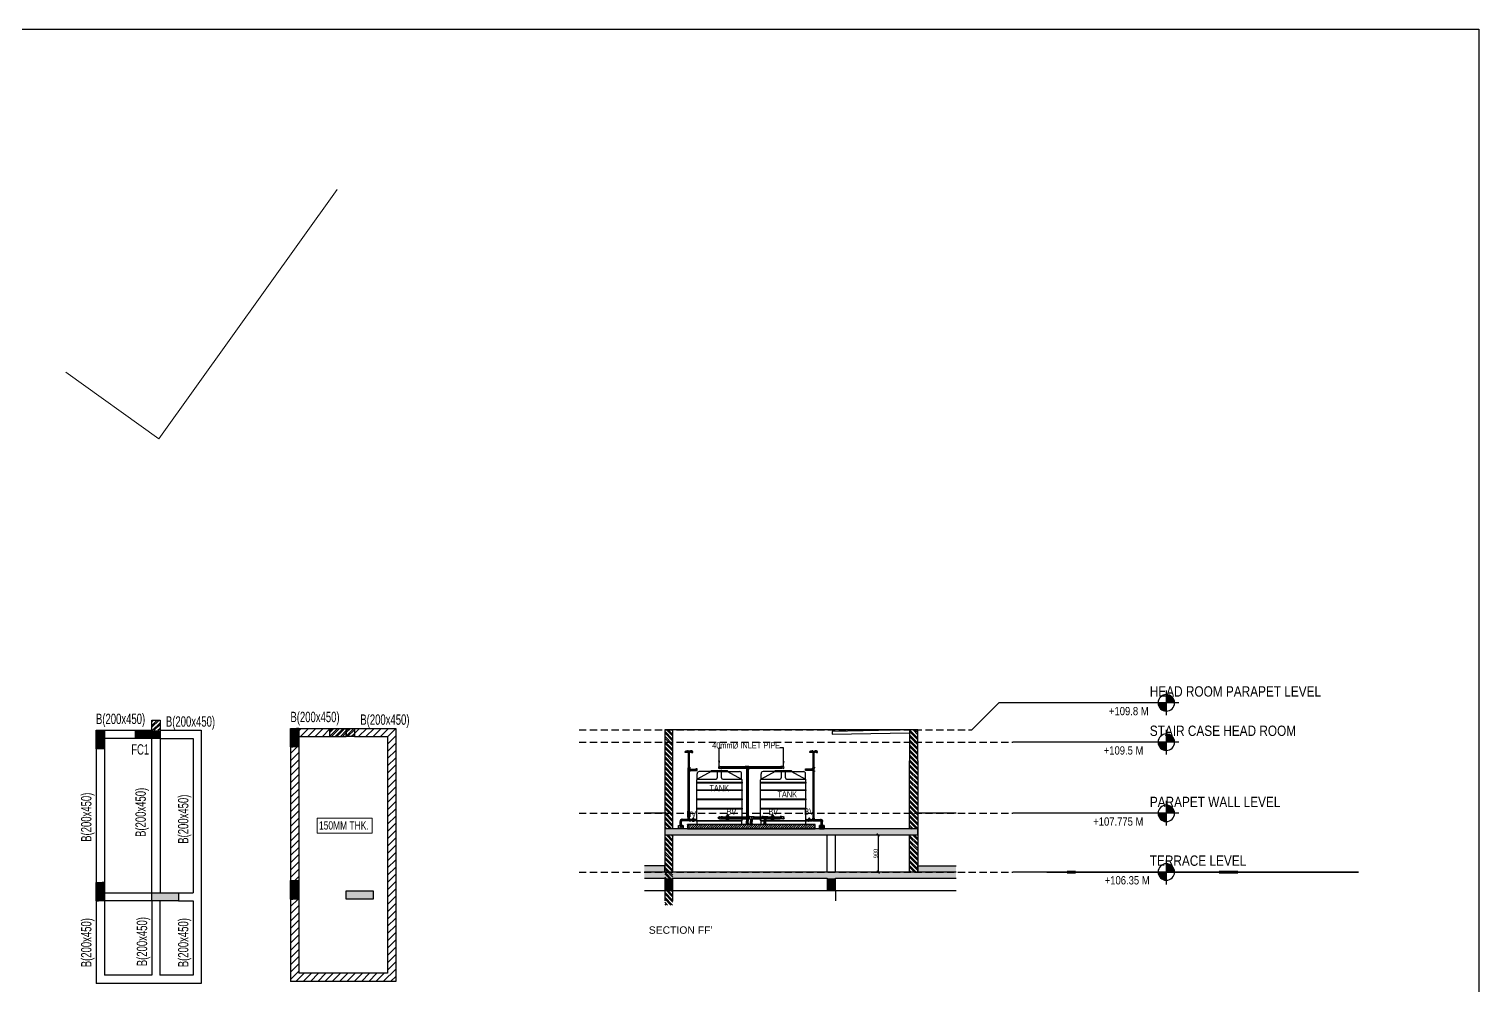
# Model space of a CAD drawing. Header units: millimetres. Extents: x 1798 to 243113, y 1193 to 150435.
# Drawn here: x 207941 to 243113, y 127248 to 150435 of the extents above; entities that cross this region are included whole.
import ezdxf
from ezdxf.enums import TextEntityAlignment as Align

# ---------------------------------------------------------------- set-up
doc = ezdxf.new("R2010")
doc.units = ezdxf.units.MM
for name, pattern in [('CENTER', [50.8, 31.75, -6.35, 6.35, -6.35]), ('CONTINU', [0]), ('HIDDEN', [0.375, 0.25, -0.125]), ('IMPORT-HIDDEN2', [4.7625, 3.175, -1.5875])]:
    doc.linetypes.add(name, pattern=pattern)
for name, color, linetype, lineweight in [('A-ELEV-002', 5, 'Continuous', 15), ('A-OPNG-WNDW', 4, 'Continuous', 20), ('A-SHAFT', 8, 'Continuous', 0), ('A-TEXT-LABL', 6, 'Continuous', 25), ('A-WALL', 1, 'Continuous', 30), ('COLUMNN', 1, 'Continuous', 60), ('LOW WALL', 6, 'Continuous', 20), ('S - BEAM TXT', 30, 'Continuous', 13), ('S - SLAB TXT', 2, 'Continuous', 13)]:
    doc.layers.add(name, color=color, linetype=linetype, lineweight=lineweight)
for name, color, linetype in [('A-HATCH', 217, 'Continuous'), ('A-RAILING', 212, 'Continuous'), ('A-STAIRCASE', 32, 'Continuous'), ('A-WALL-PATT', 7, 'Continuous'), ('beam', 4, 'Continuous'), ('column', 5, 'Continuous'), ('DOOR', 30, 'Continuous'), ('ELEVATION-01', 251, 'Continuous'), ('OHT', 17, 'Continuous'), ('PL-CP FITTINGS', 7, 'Continuous')]:
    doc.layers.add(name, color=color, linetype=linetype)
doc.styles.add('Arial_14', font='arial.ttf', dxfattribs={"height": 147.52994})
doc.styles.add('Dim.s & Anno.(Misc.)', font='ARIALN.TTF')
doc.styles.add('GFC', font='ARIALN.TTF')
doc.styles.add('ROMANS', font='romans.shx')
doc.styles.add('S - GRID TXT', font='ARIALNB.TTF')
doc.styles.add('SOBHA', font='swisscl.ttf')
doc.styles.add('sobha.sed', font='swisscl.ttf')
doc.styles.get("Standard").update_dxf_attribs({"font": 'arial.ttf'})
doc.dimstyles.new('Copy of Standard', dxfattribs={"dimtxt": 220, "dimasz": 100, "dimexe": 0.18, "dimexo": 0, "dimgap": 0.09, "dimtad": 0, "dimdec": 0, "dimzin": 0, "dimdsep": 46, "dimtxsty": 'Standard', "dimblk": 'ARCHTICK', "dimcen": 3, "dimclrd": 1, "dimclre": 1, "dimclrt": 4, "dimadec": 0, "dimazin": 0, "dimtfac": 1, "dimtdec": 0, "dimtofl": 0, "dimtmove": 0, "dimatfit": 3, "dimfxl": 0.18, "dimtolj": 1, "dimtzin": 0, "dimlwd": -1, "dimarcsym": 0})
doc.dimstyles.new('GFC- 50', dxfattribs={"dimscale": 100, "dimtxt": 1, "dimasz": 0.6, "dimexe": 0.2, "dimexo": 0, "dimgap": 0.1, "dimtad": 1, "dimdec": 0, "dimzin": 1, "dimdsep": 46, "dimtxsty": 'GFC', "dimblk": 'OBLIQUE', "dimcen": 0, "dimclrd": 8, "dimclre": 8, "dimclrt": 6, "dimazin": 2, "dimtfac": 1, "dimtdec": 0, "dimtmove": 1, "dimatfit": 3, "dimfxl": 1, "dimtolj": 1, "dimlwd": -1, "dimlwe": 9, "dimarcsym": 0})
pattern_1 = [(45, (1082683.175, -78859.568), (-26.5165043, 26.5165043), [])]
pattern_2 = [(225, (99885.98, 155639.65), (66.29126, -66.29126), []), (225, (99841.79, 155639.65), (66.29126, -66.29126), [])]
pattern_3 = [(315, (99885.98159, 155639.64627), (0.08838834765, 0.08838834765), [])]

# ---------------------------------------------------------------- blocks, each defined once
blk = doc.blocks.new('TF PLAN_dwg_A-OPNG_DOOR_950-442610-Section 1')
at = {"layer": 'DOOR', "color": 20, "lineweight": 18}
for p, q in [((-4891, 106350), (-4108, 106350)), ((-4108, 106350), (-4891, 106350)), ((-4891, 106350), (-4108, 106350))]:
    blk.add_line(p, q, dxfattribs=at)
blk = doc.blocks.new('TF PLAN_dwg_CF2-442611-Section 1')
at = {"layer": 'COLUMNN'}
for p, q in [((-10248, 106350), (-10048, 106350)), ((-10048, 106350), (-10248, 106350)), ((-10248, 106350), (-10048, 106350)), ((-10048, 106350), (-10248, 106350)), ((-6108, 106350), (-6558, 106350)), ((-6558, 106350), (-6108, 106350)), ((-6108, 106350), (-6558, 106350)), ((-6558, 106350), (-6108, 106350))]:
    blk.add_line(p, q, dxfattribs=at)
blk = doc.blocks.new('TF PLAN_dwg-396180-Section 1')
at = {"layer": 'A-ELEV-002', "color": 55}
blk.add_line((-6308, 106350), (-9748, 106350), dxfattribs=at)
at = {"layer": 'A-RAILING'}
for p in [(-8848, 106350), (-8798, 106350)]:
    blk.add_line(p, (-5708, 106350), dxfattribs=at)
at = {"layer": 'A-RAILING', "flags": 128}
for points in [[(-6308, 106350), (-8190, 106350), (-8848, 106350)], [(-6358, 106350), (-8184, 106350), (-8798, 106350)]]:
    blk.add_lwpolyline(points, dxfattribs=at)
at = {"layer": 'A-SHAFT', "linetype": 'IMPORT-HIDDEN2'}
blk.add_line((-10048, 106350), (-9848, 106350), dxfattribs=at)
blk.add_line((-10048, 106350), (-9848, 106350), dxfattribs=at)
at = {"layer": 'A-STAIRCASE', "color": 170}
blk.add_line((-8848, 106350), (-10048, 106350), dxfattribs=at)
blk.add_line((-8848, 106350), (-10048, 106350), dxfattribs=at)
blk.add_line((-8848, 106350), (-10048, 106350), dxfattribs=at)
blk.add_line((-8848, 106350), (-10048, 106350), dxfattribs=at)
at = {"layer": 'A-STAIRCASE', "color": 8, "linetype": 'IMPORT-HIDDEN2'}
for p, q in [((-6358, 106350), (-8798, 106350)), ((-8798, 106350), (-6358, 106350))]:
    blk.add_line(p, q, dxfattribs=at)
at = {"layer": 'A-TEXT-LABL'}
for p, q in [((-5705, 106350), (-4676, 106350)), ((-4676, 106350), (-5705, 106350)), ((-3240, 106350), (-3472, 106350))]:
    blk.add_line(p, q, dxfattribs=at)
at = {"layer": 'A-WALL', "color": 10, "lineweight": 35}
for p, q in [((-9648, 106350), (-10740, 106350)), ((-9848, 106350), (-10740, 106350)), ((-4108, 106350), (-10248, 106350)), ((-10248, 106350), (-4108, 106350)), ((-9848, 106350), (-10148, 106350)), ((-10148, 106350), (-9848, 106350)), ((-9848, 106350), (-10048, 106350)), ((-10048, 106350), (-9848, 106350)), ((-4308, 106350), (-10048, 106350)), ((-10048, 106350), (-4308, 106350)), ((-6308, 106350), (-9648, 106350)), ((-3180, 106350), (-6308, 106350)), ((-3180, 106350), (-6108, 106350)), ((-4108, 106350), (-4308, 106350)), ((-4308, 106350), (-4108, 106350))]:
    blk.add_line(p, q, dxfattribs=at)
for name in ['TF PLAN_dwg_CF2-442611-Section 1', 'TF PLAN_dwg_A-OPNG_DOOR_950-442610-Section 1']:
    blk.add_blockref(name, (0, 0))
blk = doc.blocks.new('*U25')
at = {"layer": 'PL-CP FITTINGS', "color": 7}
for p, q in [((-540, 1013), (-540, 1144)), ((-199, 1194), (-537, 1015)), ((-199, 1194), (-490, 1194)), ((-199, 1194), (199, 1194)), ((199, 1194), (537, 1015)), ((199, 1194), (490, 1194)), ((540, 1013), (540, 1144)), ((-550, 10), (-550, 993)), ((-537, 1015), (-80, 1015)), ((80, 1015), (537, 1015)), ((550, 10), (550, 993)), ((540, 0), (-540, 0))]:
    blk.add_line(p, q, dxfattribs=at)
blk.add_lwpolyline([(-179, 1224), (179, 1224, -0.414214), (199, 1204), (199, 1194), (-199, 1194), (-199, 1204, -0.414214)], format="xyb", close=True, dxfattribs=at)
blk.add_lwpolyline([(55, 1040), (55, 1189, 0.414214), (50, 1194), (-50, 1194, 0.414214), (-55, 1189), (-55, 1040)], format="xyb", dxfattribs=at)
for points in [[(-550, 936), (550, 936), (550, 915), (-550, 915)], [(-550, 754), (550, 754), (550, 733), (-550, 733)], [(-550, 532), (550, 532), (550, 511), (-550, 511)], [(-550, 306), (550, 306), (550, 284), (-550, 284)]]:
    blk.add_lwpolyline(points, close=True, dxfattribs=at)
for centre, radius, start, end in [((-490, 1144), 50, 90, 180), ((490, 1144), 50, 0, 90), ((-525, 993), 25, 118.0482, 180), ((-80, 1040), 25, 270, 0), ((80, 1040), 25, 180, 270), ((525, 993), 25, 0, 61.9518), ((-540, 10), 10, 180, 270), ((540, 10), 10, 270, 0)]:
    blk.add_arc(centre, radius, start, end, dxfattribs=at)
blk = doc.blocks.new('A$C03920E4D')
at = {"ltscale": 75}
for p, q in [((-72, -27), (-72, 27)), ((-44, 27), (-72, 27)), ((-42, 25), (-44, 27)), ((-10, 25), (-42, 25)), ((-44, -27), (-72, -27)), ((-42, -25), (-44, -27)), ((-10, -25), (-42, -25))]:
    blk.add_line(p, q, dxfattribs=at)
at = {"color": 8, "ltscale": 75}
for p, q in [((-44, -27), (-44, 27)), ((-42, -25), (-42, 25)), ((-10, 25), (0, 25)), ((4, 0), (-4, 0)), ((0, 4), (0, -4)), ((0, -25), (-10, -25))]:
    blk.add_line(p, q, dxfattribs=at)
at = {"ltscale": 75}
blk.add_arc((0, 0), 27, 247.8084, 112.1916, dxfattribs=at)
at = {"color": 8, "ltscale": 75}
blk.add_arc((0, 0), 25, 270, 90, dxfattribs=at)
blk = doc.blocks.new('A$C45AD69DE')
at = {"layer": 'OHT', "ltscale": 75}
for p, q in [((-58, 22), (-58, -22)), ((-36, 22), (-58, 22)), ((-36, 22), (-36, -22)), ((-34, 20), (-36, 22)), ((-34, 20), (34, 20)), ((-34, 20), (-34, -20)), ((-20, 20), (-34, 20)), ((-22, 58), (22, 58)), ((-22, 36), (-22, 58)), ((-22, 36), (22, 36)), ((-20, 34), (-22, 36)), ((-20, 34), (20, 34)), ((-20, 20), (-20, 34)), ((3, 0), (-3, 0)), ((-3, 0), (3, 0)), ((0, -3), (0, 3)), ((0, -3), (0, 3)), ((20, 34), (22, 36)), ((20, 20), (20, 34)), ((22, 36), (22, 58)), ((34, 20), (36, 22)), ((34, 20), (34, -20)), ((36, 22), (36, -22)), ((36, 22), (58, 22)), ((58, 22), (58, -22)), ((-36, -22), (-58, -22)), ((-34, -20), (-36, -22)), ((-34, -20), (34, -20)), ((-8, -20), (-34, -20)), ((34, -20), (36, -22)), ((36, -22), (58, -22))]:
    blk.add_line(p, q, dxfattribs=at)
blk = doc.blocks.new('valve1')
at = {"layer": 'OHT'}
for p, q in [((-87, 50), (-87, -50)), ((-58, 57), (-80, 57)), ((64, 82), (-65, 82)), ((-58, 96), (-41, 96)), ((-58, 96), (-58, -96)), ((-41, 96), (-41, 11)), ((-36, 65), (-22, 65)), ((-22, 65), (-22, 36)), ((-19, 63), (-22, 63)), ((-22, 63), (-22, 36)), ((-6, 67), (-19, 67)), ((-19, 67), (-19, 38)), ((-12, 8), (-12, -76)), ((6, 72), (-6, 72)), ((-6, 72), (-6, 42)), ((6, 54), (-6, 54)), ((6, 72), (6, 42)), ((19, 67), (6, 67)), ((12, 8), (12, -76)), ((19, 67), (19, 38)), ((22, 63), (19, 63)), ((36, 65), (22, 65)), ((22, 65), (22, 36)), ((22, 63), (22, 36)), ((58, 96), (41, 96)), ((41, 96), (41, 11)), ((57, 57), (79, 57)), ((58, 96), (58, -96)), ((87, 50), (87, -50)), ((-58, -57), (-80, -57)), ((-12, -82), (-65, -82)), ((-58, -96), (-41, -96)), ((-41, -11), (-41, -96)), ((-36, -65), (-22, -65)), ((-22, -36), (-22, -65)), ((-22, -63), (-22, -36)), ((-19, -63), (-22, -63)), ((-19, -67), (-19, -38)), ((-12, -67), (-19, -67)), ((-6, -131), (-12, -76)), ((-6, -131), (-6, -173)), ((6, -131), (12, -76)), ((6, -131), (6, -173)), ((19, -67), (12, -67)), ((64, -82), (12, -82)), ((19, -67), (19, -38)), ((22, -63), (19, -63)), ((22, -36), (22, -65)), ((22, -63), (22, -36)), ((36, -65), (22, -65)), ((41, -11), (41, -96)), ((58, -96), (41, -96)), ((57, -57), (79, -57))]:
    blk.add_line(p, q, dxfattribs=at)
blk.add_circle((0, 0), 6.12, dxfattribs=at)
for centre, radius, start, end in [((-80, 50), 7.41, 90, 180), ((0, 0), 42.2, 286.74459, 253.25541), ((-36, 61), 4.71, 90, 180), ((0, 8), 12.2, 0, 180), ((36, 61), 4.71, 0, 90), ((79, 50), 7.41, 0, 90), ((-80, -50), 7.41, 180, 270), ((-36, -61), 4.71, 180, 270), ((0, -173), 6.12, 180, 0), ((36, -61), 4.71, 270, 0), ((79, -50), 7.41, 270, 0)]:
    blk.add_arc(centre, radius, start, end, dxfattribs=at)
blk = doc.blocks.new('A$C106A11E6')
at = {"ltscale": 75}
for p, q in [((-14, 0), (14, 0)), ((-14, -14), (-14, 0)), ((14, -14), (14, 0)), ((-36, -21), (-36, -48)), ((-22, -21), (-36, -21)), ((-22, -48), (-36, -48)), ((-21, -22), (-22, -21)), ((-21, -47), (-22, -48)), ((-12, -22), (-21, -22)), ((21, -47), (-21, -47)), ((-12, -15), (-14, -14)), ((-12, -22), (-12, -15)), ((12, -15), (14, -14)), ((12, -22), (12, -15)), ((12, -23), (21, -23)), ((21, -23), (22, -22)), ((21, -48), (22, -49)), ((22, -22), (36, -22)), ((22, -49), (36, -49)), ((36, -22), (36, -49))]:
    blk.add_line(p, q, dxfattribs=at)
at = {"color": 8, "ltscale": 75}
for p, q in [((-22, -21), (-22, -48)), ((-21, -22), (-21, -47)), ((-14, -14), (14, -14)), ((-12, -15), (12, -15)), ((21, -23), (21, -48)), ((22, -22), (22, -49))]:
    blk.add_line(p, q, dxfattribs=at)
blk = doc.blocks.new('3')
at = {"layer": 'OHT', "ltscale": 75}
for p, q in [((48, 7), (-7, 7)), ((-7, -48), (-7, 7)), ((18, 32), (20, 35)), ((48, 35), (20, 35)), ((20, 35), (20, -20)), ((48, -20), (48, 35)), ((-35, -20), (-32, -18)), ((20, -20), (-35, -20)), ((-35, -20), (-35, -48)), ((-35, -48), (20, -48)), ((20, -48), (20, -22)), ((22, -20), (48, -20))]:
    blk.add_line(p, q, dxfattribs=at)
for centre, radius in [((18, -18), 50), ((22, -22), 2)]:
    blk.add_arc(centre, radius, 90, 180, dxfattribs=at)
blk = doc.blocks.new('A$C5C342958')
at = {"layer": 'OHT', "ltscale": 75}
for p, q in [((27, 72), (-27, 72)), ((-27, 44), (-27, 72)), ((27, 44), (-27, 44)), ((-25, 42), (-27, 44)), ((-25, 42), (-25, -42)), ((25, 42), (-25, 42)), ((0, 72), (0, -72)), ((0, -4), (0, 4)), ((0, 4), (0, -4)), ((72, 0), (0, 0)), ((25, 42), (27, 44)), ((25, 25), (25, 42)), ((25, 25), (42, 25)), ((27, 44), (27, 72)), ((42, 25), (44, 27)), ((42, 25), (42, -25)), ((44, 27), (44, -27)), ((44, 27), (72, 27)), ((72, 27), (72, -27)), ((-25, -42), (-27, -44)), ((27, -44), (-27, -44)), ((-27, -44), (-27, -72)), ((27, -72), (-27, -72)), ((25, -42), (-25, -42)), ((-4, 0), (4, 0)), ((-4, 0), (4, 0)), ((25, -25), (42, -25)), ((25, -25), (25, -42)), ((25, -42), (27, -44)), ((27, -44), (27, -72)), ((42, -25), (44, -27)), ((44, -27), (72, -27))]:
    blk.add_line(p, q, dxfattribs=at)
blk = doc.blocks.new('A$C242D2613')
at = {"ltscale": 75}
for p, q in [((-16, 19), (-17, 18)), ((-17, 18), (-17, 0)), ((-14, 45), (13, 45)), ((-14, 32), (-14, 45)), ((-13, 30), (-14, 32)), ((-14, 19), (-13, 30)), ((12, 30), (13, 32)), ((13, 32), (13, 45)), ((14, 19), (12, 30)), ((16, 19), (17, 18)), ((17, 18), (17, 0)), ((-17, 0), (17, 0))]:
    blk.add_line(p, q, dxfattribs=at)
at = {"color": 8, "ltscale": 75}
for p, q in [((-17, 18), (17, 18)), ((-16, 19), (16, 19)), ((-14, 32), (13, 32)), ((-13, 30), (12, 30)), ((0, 0), (0, 45)), ((6, 30), (1, 30)), ((6, 30), (1, 30))]:
    blk.add_line(p, q, dxfattribs=at)
blk = doc.blocks.new('A$C46F22E5E')
at = {"ltscale": 75}
for p, q in [((-46, 17), (-46, -17)), ((-28, 17), (-46, 17)), ((-27, 16), (-28, 17)), ((-16, 16), (-27, 16)), ((17, 46), (-17, 46)), ((-17, 28), (-17, 46)), ((-16, 27), (-17, 28)), ((-16, 16), (-16, 27)), ((16, 27), (17, 28)), ((16, 16), (16, 27)), ((27, 16), (16, 16)), ((16, 16), (27, 16)), ((17, 28), (17, 46)), ((27, 16), (28, 17)), ((28, 17), (46, 17)), ((46, 17), (46, -17)), ((-28, -17), (-46, -17)), ((-27, -16), (-28, -17)), ((27, -16), (-27, -16)), ((7, -16), (27, -16)), ((27, -16), (28, -17)), ((28, -17), (46, -17))]:
    blk.add_line(p, q, dxfattribs=at)
at = {"color": 8, "ltscale": 75}
for p, q in [((-28, 17), (-28, -17)), ((-27, 16), (-27, -16)), ((17, 28), (-17, 28)), ((16, 27), (-16, 27)), ((-3, 0), (3, 0)), ((3, 0), (-3, 0)), ((0, -3), (0, 3)), ((0, -3), (0, 3)), ((27, 16), (27, -16)), ((28, 17), (28, -17))]:
    blk.add_line(p, q, dxfattribs=at)
blk = doc.blocks.new('A$C65062B1F')
at = {"ltscale": 75}
for p, q in [((-72, -27), (-72, 27)), ((-44, 27), (-72, 27)), ((-42, 25), (-44, 27)), ((42, 25), (-42, 25)), ((42, 25), (44, 27)), ((44, 27), (72, 27)), ((72, -27), (72, 27)), ((-44, -27), (-72, -27)), ((-42, -25), (-44, -27)), ((-42, -25), (42, -25)), ((-20, -34), (-22, -36)), ((-22, -36), (-22, -58)), ((22, -58), (-22, -58)), ((-20, -25), (-20, -34)), ((20, -25), (20, -34)), ((20, -34), (22, -36)), ((22, -36), (22, -58)), ((42, -25), (44, -27)), ((44, -27), (72, -27))]:
    blk.add_line(p, q, dxfattribs=at)
at = {"color": 8, "ltscale": 75}
for p, q in [((-44, -27), (-44, 27)), ((-42, -25), (-42, 25)), ((-4, 0), (4, 0)), ((4, 0), (-4, 0)), ((0, 4), (0, -4)), ((0, 4), (0, -4)), ((42, -25), (42, 25)), ((44, -27), (44, 27)), ((22, -36), (-22, -36)), ((20, -34), (-20, -34))]:
    blk.add_line(p, q, dxfattribs=at)
blk = doc.blocks.new('A$C10BC427E')
at = {"ltscale": 75}
for p, q in [((-72, -27), (-72, 27)), ((-44, 27), (-72, 27)), ((-42, 25), (-44, 27)), ((42, 25), (-42, 25)), ((42, 25), (44, 27)), ((44, 27), (72, 27)), ((72, -27), (72, 27)), ((-44, -27), (-72, -27)), ((-42, -25), (-44, -27)), ((-20, -25), (-42, -25)), ((20, -25), (42, -25)), ((42, -25), (44, -27)), ((44, -27), (72, -27))]:
    blk.add_line(p, q, dxfattribs=at)
at = {"color": 8, "ltscale": 75}
for p, q in [((-44, -27), (-44, 27)), ((-42, -25), (-42, 25)), ((4, 0), (-4, 0)), ((0, 4), (0, -4)), ((42, -25), (42, 25)), ((44, -27), (44, 27))]:
    blk.add_line(p, q, dxfattribs=at)
at = {"ltscale": 50, "xscale": 0.8, "yscale": 0.8, "zscale": 0.8, "rotation": 90}
blk.add_blockref('A$C03920E4D', (0, 0), dxfattribs=at)
blk = doc.blocks.new('A$C0C8C0F68')
at = {"ltscale": 75}
h = blk.add_hatch(dxfattribs=at)
h.set_pattern_fill('ANSI31', color=8)
h.set_pattern_definition([(45, (-33287.10991, 14694.13956), (-0.08838834765, 0.08838834765), [])])
edge = h.paths.add_edge_path()
edge.add_arc((0, 22.5), 22.5, 90, 270)
edge.add_arc((0, -22.5), 22.5, -90, 90, ccw=False)
edge.add_arc((0, 0), 45, 90, 270, ccw=False)
for radius in [55, 45]:
    blk.add_circle((0, 0), radius, dxfattribs=at)
at = {"color": 8, "ltscale": 75}
for centre, start, end in [((0, 22.5), 90, 270), ((0, -22.5), 270, 90)]:
    blk.add_arc(centre, 22.5, start, end, dxfattribs=at)
blk = doc.blocks.new('A$C7C600B99')
at = {"ltscale": 75}
for p, q in [((17, 46), (-17, 46)), ((-17, 28), (-17, 46)), ((17, 28), (-17, 28)), ((-16, 27), (-17, 28)), ((16, 27), (-16, 27)), ((-16, 11), (-16, 27)), ((0, -3), (0, 3)), ((0, 3), (0, -3)), ((16, 27), (17, 28)), ((16, 11), (16, 27)), ((17, 28), (17, 46)), ((-3, 0), (3, 0)), ((-3, 0), (3, 0))]:
    blk.add_line(p, q, dxfattribs=at)
at = {"linetype": 'CONTINU', "xscale": 0.3555555555555557, "yscale": 0.3555555555555557, "zscale": 0.3555555555555557}
blk.add_blockref('A$C0C8C0F68', (0, 0), dxfattribs=at)
blk = doc.blocks.new('A$C000917BF')
at = {"ltscale": 75}
h = blk.add_hatch(dxfattribs=at)
h.set_pattern_fill('ANSI31', color=8, scale=0.355556)
h.set_pattern_definition([(45, (-11835.416857, 5224.582955), (-0.03142696805, 0.03142696805), [])])
edge = h.paths.add_edge_path()
edge.add_arc((0, 8), 8, 90, 270)
edge.add_arc((0, -8), 8, -90, 90, ccw=False)
edge.add_arc((0, 0), 16, 90, 270, ccw=False)
for p, q in [((17, 46), (-17, 46)), ((-17, 28), (-17, 46)), ((-16, 27), (-17, 28)), ((-16, 11), (-16, 27)), ((16, 27), (17, 28)), ((16, 11), (16, 27)), ((17, 28), (17, 46))]:
    blk.add_line(p, q, dxfattribs=at)
at = {"color": 8, "ltscale": 75}
for p, q in [((17, 28), (-17, 28)), ((16, 27), (-16, 27)), ((0, -3), (0, 3)), ((0, 3), (0, -3)), ((-3, 0), (3, 0)), ((-3, 0), (3, 0))]:
    blk.add_line(p, q, dxfattribs=at)
at = {"ltscale": 75}
for radius in [19.6, 16]:
    blk.add_circle((0, 0), radius, dxfattribs=at)
at = {"color": 8, "ltscale": 75}
for centre, start, end in [((0, 8), 90, 270), ((0, -8), 270, 90)]:
    blk.add_arc(centre, 8, start, end, dxfattribs=at)
blk = doc.blocks.new('*U23')
h = blk.add_hatch(color=256)
h.paths.add_polyline_path([(-2, 0), (0, 0), (0, 2, 0.414214)])
h.paths.add_polyline_path([(0, -2, 0.414214), (2, 0), (0, 0)])
blk.add_line((-3, 0), (37.25, 0))
blk.add_lwpolyline([(0, 3), (0, -3)])
blk.add_circle((0, 0), 2)
at = {"style": 'Dim.s & Anno.(Misc.)'}
blk.add_attdef('FLOOR_LEVEL_NAME', text='', height=2.5, dxfattribs=at).set_placement((4, 0.77), align=Align.BOTTOM_LEFT)
at = {"color": 7, "style": 'Dim.s & Anno.(Misc.)'}
blk.add_attdef('LVL', text='', height=2, dxfattribs=at).set_placement((12.68, -1), align=Align.TOP_RIGHT)
blk = doc.blocks.new('*U4')
h = blk.add_hatch(color=256)
h.paths.add_polyline_path([(-2, 0), (0, 0), (0, 2, 0.414214)])
h.paths.add_polyline_path([(0, -2, 0.414214), (2, 0), (0, 0)])
blk.add_line((-3, 0), (40.61, 0))
blk.add_lwpolyline([(0, 3), (0, -3)])
blk.add_circle((0, 0), 2)
at = {"style": 'Dim.s & Anno.(Misc.)'}
blk.add_attdef('FLOOR_LEVEL_NAME', text='', height=2.5, dxfattribs=at).set_placement((4, 0.77), align=Align.BOTTOM_LEFT)
at = {"color": 7, "style": 'Dim.s & Anno.(Misc.)'}
blk.add_attdef('LVL', text='', height=2, dxfattribs=at).set_placement((12.68, -1), align=Align.TOP_RIGHT)
blk = doc.blocks.new('_OBLIQUE')
at = {"color": 0, "linetype": 'ByBlock'}
blk.add_line((-0.5, -0.5), (0.5, 0.5), dxfattribs=at)
blk = doc.blocks.new('*D254')
at = {"layer": 'A-WALL', "color": 8, "linetype": 'CENTER', "lineweight": 9, "transparency": 16777216}
for p, q in [((228512, 130887), (228560, 130887)), ((228512, 129987), (228560, 129987))]:
    blk.add_line(p, q, dxfattribs=at)
at = {"layer": 'A-WALL', "color": 8, "transparency": 16777216}
blk.add_line((228540, 130887), (228540, 129987), dxfattribs=at)
at = {"layer": 'A-WALL', "color": 8, "transparency": 16777216, "xscale": 60, "yscale": 60, "zscale": 60}
for p, rotation in [((228540, 130887), 90), ((228540, 129987), 270)]:
    blk.add_blockref('_OBLIQUE', p, dxfattribs=dict(at, rotation=rotation))
at = {"layer": 'A-WALL', "color": 6, "transparency": 16777216, "insert": (228479, 130437), "char_height": 100, "attachment_point": 5, "rotation": 90, "style": 'GFC'}
blk.add_mtext('\\A1;900', dxfattribs=at)

msp = doc.modelspace()

# ---------------------------------------------------------------- hatches: boundary and pattern name
at = {"transparency": 33554559}
h = msp.add_hatch(color=8, dxfattribs=at)
h.dxf.hatch_style = 1
h.paths.add_polyline_path([(210520.8, 133424.6), (210920.8, 133424.6), (210920.8, 133224.7), (210520.8, 133224.7)])
h = msp.add_hatch(color=8, dxfattribs=at)
h.dxf.hatch_style = 1
h.paths.add_polyline_path([(211120.8, 133425.1), (210920.8, 133425.1), (210920.8, 133225.1), (211120.8, 133225.1)])
at = {"transparency": 33554687}
h = msp.add_hatch(dxfattribs=at)
h.set_pattern_fill('ANSI31', color=256, scale=300)
h.set_pattern_definition(pattern_1)
h.paths.add_polyline_path([(223812.1, 131112.4), (223692.1, 131112.4), (223692.1, 131037.4), (223812.1, 131037.4)])
h = msp.add_hatch(dxfattribs=at)
h.set_pattern_fill('ANSI31', color=256, scale=300)
h.set_pattern_definition([(45, (1096211.447, -78759.82), (-26.5165043, 26.5165043), [])])
h.paths.add_polyline_path([(227012.1, 131137.4), (223912.1, 131137.4), (223912.1, 131037.4), (227012.1, 131037.4)])
h = msp.add_hatch(dxfattribs=at)
h.set_pattern_fill('ANSI31', color=256, scale=300)
h.set_pattern_definition([(45, (1086103.177, -78859.568), (-26.5165043, 26.5165043), [])])
h.paths.add_polyline_path([(227232.1, 131112.4), (227112.1, 131112.4), (227112.1, 131037.4), (227232.1, 131037.4)])
h = msp.add_hatch(dxfattribs=at)
h.set_pattern_fill('ANSI31', color=256, scale=300)
h.set_pattern_definition(pattern_1)
h.paths.add_polyline_path([(227112.1, 131112.4), (227232.1, 131112.4), (227232.1, 131037.4), (227112.1, 131037.4)])
at = {"layer": 'A-HATCH'}
h = msp.add_hatch(dxfattribs=at)
h.set_pattern_fill('ANSI32', color=217, scale=230, angle=90)
h.set_pattern_definition([(135, (130640.36, 104716.03), (-60.98796, -60.98796), []), (135, (130640.36, 104756.69), (-60.98796, -60.98796), [])])
h.paths.add_polyline_path([(229502.1, 130887.4), (229302.1, 130887.4), (229302.1, 129987.4), (229502.1, 129987.4)])
h.paths.add_polyline_path([(223562.1, 130887.4), (223362.1, 130887.4), (223362.1, 129187.4), (223562.1, 129187.4)])
h.paths.add_polyline_path([(223562.1, 132337.4), (223362.1, 132337.4), (223362.1, 131037.4), (223562.1, 131037.4)])
h.paths.add_polyline_path([(223562.1, 133437.4), (223362.1, 133437.4), (223362.1, 132337.4), (223562.1, 132337.4)])
h.paths.add_polyline_path([(229502.1, 132187.4), (229302.1, 132187.4), (229302.1, 131037.4), (229502.1, 131037.4)])
h.paths.add_polyline_path([(229502.1, 133437.4), (229302.1, 133437.4), (229302.1, 132187.4), (229502.1, 132187.4)])
h = msp.add_hatch(color=8, dxfattribs=at)
h.dxf.hatch_style = 1
h.paths.add_polyline_path([(229502.1, 131037.4), (223562.1, 131037.4), (223562.1, 130887.4), (229502.1, 130887.4)])
h.paths.add_polyline_path([(223562.1, 131037.4), (223362.1, 131037.4), (223362.1, 130887.4), (223562.1, 130887.4)])
h = msp.add_hatch(dxfattribs=at)
h.set_pattern_fill('ANSI35', color=217, scale=213)
h.set_pattern_definition([(45, (130640.364, 104716.03), (-37.653436, 37.653436), []), (45, (130678.017, 104716.03), (-37.653436, 37.653436), [66.5625, -13.3125, 0, -13.3125])])
h.paths.add_polyline_path([(230428.5, 130137.4), (229502.1, 130137.4), (229502.1, 129987.4), (230428.5, 129987.4)])
h.paths.add_polyline_path([(223362.1, 130137.4), (222869.7, 130137.4), (222869.7, 129987.4), (223362.1, 129987.4)])
at = {"layer": 'A-WALL-PATT', "ltscale": 25}
h = msp.add_hatch(dxfattribs=at)
h.set_pattern_fill('ANSI32', color=8, scale=250, angle=180)
h.set_pattern_definition([(225, (123772.29, 143930.76), (66.29126, -66.29126), []), (225, (123728.09, 143930.76), (66.29126, -66.29126), [])])
h.paths.add_polyline_path([(211120.8, 133425.1), (211120.8, 133675.1), (210920.8, 133675.1), (210920.8, 133425.1)])
at = {"layer": 'A-WALL-PATT'}
h = msp.add_hatch(dxfattribs=at)
h.set_pattern_fill('ANSI31', color=8, angle=-90)
h.set_pattern_definition([(315, (220276.95691, 217738.22069), (0.08838834765, 0.08838834765), [])])
h.paths.add_polyline_path([(209770.8, 133425.1), (209570.8, 133425.1), (209570.8, 132975.1), (209770.8, 132975.1)])
h = msp.add_hatch(dxfattribs=at)
h.set_pattern_fill('ANSI31', color=8, scale=1000)
h.set_pattern_definition([(45, (99885.98, 155639.65), (-88.38835, 88.38835), [])])
h.paths.add_polyline_path([(216837.3, 133471.2), (215837.1, 133471.2), (215837.1, 133271.2), (216637.3, 133271.2), (216637.3, 129531.2), (216637.3, 129331.2), (216637.3, 127531.2), (214487.3, 127531.2), (214487.3, 129331.2), (214285.3, 129331.2), (214285.3, 127331.2), (216837.3, 127331.2)])
h.paths.add_polyline_path([(215237.1, 133470.7), (214487.2, 133471.2), (214487.2, 133270.8), (215237.1, 133270.8)])
h.paths.add_polyline_path([(214487.2, 133021.2), (214285.3, 133021.2), (214285.3, 129781.2), (214485.3, 129781.2)])
h = msp.add_hatch(dxfattribs=at)
h.set_pattern_fill('ANSI31', color=8, angle=-90)
h.set_pattern_definition(pattern_3)
h.paths.add_polyline_path([(214487.2, 133471.2), (214287.2, 133471.2), (214287.2, 133021.2), (214487.2, 133021.2)])
at = {"layer": 'A-WALL-PATT', "ltscale": 25}
h = msp.add_hatch(dxfattribs=at)
h.set_pattern_fill('ANSI32', color=8, scale=250, angle=180)
h.set_pattern_definition(pattern_2)
h.paths.add_polyline_path([(215237.1, 133470.7), (215637.1, 133470.7), (215637.1, 133270.8), (215237.1, 133270.8)])
h = msp.add_hatch(dxfattribs=at)
h.set_pattern_fill('ANSI32', color=8, scale=250, angle=180)
h.set_pattern_definition(pattern_2)
h.paths.add_polyline_path([(215837.1, 133471.2), (215637.1, 133471.2), (215637.1, 133271.2), (215837.1, 133271.2)])
at = {"layer": 'A-WALL-PATT'}
h = msp.add_hatch(dxfattribs=at)
h.set_pattern_fill('ANSI31', color=8, angle=90)
h.set_pattern_definition([(135, (195124.68001, 44971.37212), (-0.08838834765, -0.08838834765), [])])
h.paths.add_polyline_path([(209570.8, 129285.1), (209770.8, 129285.1), (209770.8, 129735.1), (209570.8, 129735.1)])
at = {"layer": 'A-WALL-PATT', "ltscale": 25}
h = msp.add_hatch(color=8, dxfattribs=at)
h.dxf.hatch_style = 1
h.paths.add_polyline_path([(210920.7, 129485.1), (210920.7, 129285.1), (211570.7, 129285.1), (211570.7, 129485.1)])
at = {"layer": 'A-WALL-PATT'}
h = msp.add_hatch(dxfattribs=at)
h.set_pattern_fill('ANSI31', color=8, angle=-90)
h.set_pattern_definition(pattern_3)
h.paths.add_polyline_path([(214287.2, 129331.2), (214487.2, 129331.2), (214487.2, 129781.2), (214287.2, 129781.2)])
at = {"layer": 'A-WALL-PATT', "ltscale": 25}
h = msp.add_hatch(color=8, dxfattribs=at)
h.dxf.hatch_style = 1
h.paths.add_polyline_path([(215637, 129531.2), (215637, 129331.2), (216287, 129331.2), (216287, 129531.2)])
at = {"layer": 'LOW WALL', "transparency": 33554521}
h = msp.add_hatch(color=9, dxfattribs=at)
h.dxf.hatch_style = 1
h.paths.add_polyline_path([(230430, 129987.4), (223862.1, 129987.4), (222869.7, 129987.4), (222869.7, 129837.4), (230430, 129837.4)])
h = msp.add_hatch(color=9, dxfattribs=at)
h.dxf.hatch_style = 1
h.paths.add_polyline_path([(223362.1, 129537.4), (223562.1, 129537.4), (223562.1, 129837.4), (223362.1, 129837.4)])
h = msp.add_hatch(color=9, dxfattribs=at)
h.dxf.hatch_style = 1
h.paths.add_polyline_path([(227502.1, 129537.4), (227502.1, 129837.4), (227302.1, 129837.4), (227302.1, 129537.4)])

# ---------------------------------------------------------------- linework, layer by layer
at = {"ltscale": 100}
msp.add_line((231467.7, 134091.4), (230813.7, 133437.4), dxfattribs=at)
at = {"transparency": 33554687}
for p, q in [((223937.4, 132561.5), (223937.4, 132876.2)), ((223949.9, 132561.5), (223949.9, 132876.2)), ((223962.4, 132561.5), (223962.4, 132876.2)), ((226961.8, 132561.5), (226961.8, 132876.2)), ((226974.3, 132561.5), (226974.3, 132876.2)), ((226986.8, 132561.5), (226986.8, 132876.2)), ((223933.9, 131295), (223933.9, 132485.7)), ((223949.9, 131295), (223949.9, 132485.7)), ((223965.9, 131295), (223965.9, 132485.7)), ((223976.8, 132485.7), (224147.2, 132485.7)), ((223976.8, 132469.7), (224147.2, 132469.7)), ((223976.8, 132453.7), (224147.2, 132453.7)), ((224745, 132543.4), (226179.2, 132543.4)), ((224745, 132523.4), (226179.2, 132523.4)), ((224745, 132503.4), (226179.2, 132503.4)), ((225347.1, 132497.8), (225347.1, 131219.7)), ((225367.1, 132513.4), (225367.1, 131194.7)), ((225387.1, 132497.8), (225387.1, 131219.7)), ((226928, 132485.7), (226809.6, 132485.7)), ((226928, 132469.7), (226809.6, 132469.7)), ((226928, 132453.7), (226809.6, 132453.7)), ((226958.3, 131295), (226958.3, 132485.7)), ((226974.3, 131295), (226974.3, 132485.7)), ((226990.3, 131295), (226990.3, 132485.7)), ((223736.1, 131178.2), (223736.1, 131213.1)), ((223752.1, 131178.2), (223752.1, 131213.1)), ((223768.1, 131178.2), (223768.1, 131213.1)), ((223903.6, 131264.6), (223787.6, 131264.6)), ((223903.6, 131248.6), (223787.6, 131248.6)), ((223903.6, 131232.6), (223787.6, 131232.6)), ((224124.6, 131264.6), (223996.2, 131264.6)), ((224124.6, 131248.6), (223996.2, 131248.6)), ((224124.6, 131232.6), (223996.2, 131232.6)), ((224759.4, 131329.1), (225389.7, 131329.1)), ((224759.4, 131304.1), (225389.7, 131304.1)), ((224759.4, 131279.1), (225389.7, 131279.1)), ((225442.1, 131246.2), (225442.1, 131216.9)), ((225462.1, 131246.2), (225462.1, 131216.9)), ((225482.1, 131246.2), (225482.1, 131216.9)), ((225534.5, 131329.1), (225719.8, 131329.1)), ((225534.5, 131304.1), (225719.8, 131304.1)), ((225534.5, 131279.1), (225719.8, 131279.1)), ((225772.1, 131246.2), (225772.1, 131219.7)), ((225792.1, 131246.2), (225792.1, 131219.7)), ((225792.1, 131246.2), (225792.1, 131219.7)), ((225812.1, 131246.2), (225812.1, 131219.7)), ((225864.5, 131329.1), (226164.8, 131329.1)), ((225864.5, 131304.1), (226164.8, 131304.1)), ((225864.5, 131279.1), (226164.8, 131279.1)), ((226799.6, 131264.6), (226928, 131264.6)), ((226799.6, 131248.6), (226928, 131248.6)), ((226799.6, 131232.6), (226928, 131232.6)), ((227020.6, 131264.6), (227136.6, 131264.6)), ((227020.6, 131248.6), (227136.6, 131248.6)), ((227020.6, 131232.6), (227136.6, 131232.6)), ((227156.1, 131178.2), (227156.1, 131213.1)), ((227172.1, 131178.2), (227172.1, 131213.1)), ((227188.1, 131178.2), (227188.1, 131213.1))]:
    msp.add_line(p, q, dxfattribs=at)
for points in [[(223899, 132923.7), (223913.8, 132923.7)], [(223899, 132911.2), (223913.8, 132911.2)], [(223899, 132898.7), (223913.8, 132898.7)], [(224000.8, 132923.7), (223986.1, 132923.7)], [(224000.8, 132911.2), (223986.1, 132911.2)], [(224000.8, 132898.7), (223986.1, 132898.7)], [(226923.4, 132923.7), (226938.1, 132923.7)], [(226923.4, 132911.2), (226938.1, 132911.2)], [(226923.4, 132898.7), (226938.1, 132898.7)], [(227025.2, 132923.7), (227010.5, 132923.7)], [(227025.2, 132911.2), (227010.5, 132911.2)], [(227025.2, 132898.7), (227010.5, 132898.7)], [(224137.2, 131268.2), (224124.6, 131268.2), (224124.6, 131229.1), (224147.2, 131229.1)], [(226787, 131268.2), (226799.6, 131268.2), (226799.6, 131229.1), (226777, 131229.1)]]:
    msp.add_lwpolyline(points, dxfattribs=at)
for points in [[(224147.2, 132489.2), (224114.6, 132489.2), (224114.6, 132450.1), (224147.2, 132450.1)], [(226777, 132489.2), (226809.6, 132489.2), (226809.6, 132450.1), (226777, 132450.1)], [(226777, 132489.2), (226809.6, 132489.2), (226809.6, 132450.1), (226777, 132450.1)], [(224147.2, 131229.1), (225227, 131229.1), (225227, 131137.4), (224147.2, 131137.4)], [(225697.2, 131229.1), (226777, 131229.1), (226777, 131137.4), (225697.2, 131137.4)], [(223692.1, 131112.4), (223812.1, 131112.4), (223812.1, 131037.4), (223692.1, 131037.4)], [(223912.1, 131037.4), (227012.1, 131037.4), (227012.1, 131137.4), (223912.1, 131137.4)], [(227112.1, 131112.4), (227232.1, 131112.4), (227232.1, 131037.4), (227112.1, 131037.4)], [(227232.1, 131112.4), (227112.1, 131112.4), (227112.1, 131037.4), (227232.1, 131037.4)]]:
    msp.add_lwpolyline(points, close=True, dxfattribs=at)
at = {"layer": 'A-OPNG-WNDW'}
for p, q in [((211090, 140498.4), (215420.2, 146541)), ((208834.3, 142114.8), (211090, 140498.4))]:
    msp.add_line(p, q, dxfattribs=at)
at = {"layer": 'A-STAIRCASE', "color": 8, "linetype": 'Continuous', "ltscale": 50}
for p, q in [((209569, 129285.1, 47.7), (209570.8, 128885.1, 47.7)), ((214285.3, 129331.2, 47.7), (214287.1, 128931.2, 47.7))]:
    msp.add_line(p, q, dxfattribs=at)
at = {"layer": 'A-WALL', "lineweight": 25}
for p, q in [((223562.1, 133437.4), (223362.1, 133437.4)), ((229302.1, 133437.4), (229302.1, 132687.4)), ((229502.1, 133437.4), (229302.1, 133437.4)), ((229502.1, 132687.4), (229502.1, 133437.4)), ((223562.1, 129987.4), (223362.1, 129987.4)), ((223362.1, 129837.4), (223362.1, 129285.8)), ((223362.1, 129837.4), (223362.1, 129537.4)), ((223562.1, 129285.8), (223562.1, 129837.4)), ((223562.1, 129537.4), (223562.1, 129837.4)), ((227502.1, 129987.4), (227302.1, 129987.4)), ((227302.1, 129837.4), (227302.1, 129537.4)), ((227502.1, 129537.4), (227502.1, 129837.4)), ((223362.1, 129537.4), (223562.1, 129537.4)), ((227302.1, 129537.4), (227502.1, 129537.4)), ((227502.1, 129537.4), (227502.1, 129285.8))]:
    msp.add_line(p, q, dxfattribs=at)
at = {"layer": 'A-WALL'}
for p, q in [((223362.1, 133437.4), (223362.1, 129987.4)), ((229302.1, 133437.4), (223562.1, 133437.4)), ((223562.1, 131037.4), (223562.1, 133437.4)), ((229302.1, 131037.4), (229302.1, 132687.4)), ((229502.1, 132687.4), (229502.1, 129987.4)), ((223362.1, 131412.4), (222869.7, 131412.4)), ((230430, 131412.4), (229502.1, 131412.4)), ((229502.1, 131037.4), (223362.1, 131037.4)), ((223362.1, 131037.4), (223362.1, 130887.4)), ((223362.1, 130887.4), (229502.1, 130887.4)), ((223562.1, 129987.4), (223562.1, 130887.4)), ((227302.1, 129987.4), (227302.1, 130887.4)), ((227502.1, 129987.4), (227502.1, 130887.4)), ((229302.1, 129987.4), (229302.1, 130887.4)), ((229502.1, 130887.4), (229502.1, 131037.4)), ((223362.1, 129987.4), (223362.1, 130137.4)), ((229502.1, 129987.4), (229502.1, 130137.4)), ((230430, 129987.4), (222869.7, 129987.4)), ((222869.7, 129837.4), (223362.1, 129837.4)), ((223562.1, 129837.4), (227302.1, 129837.4)), ((227502.1, 129837.4), (230430, 129837.4)), ((222869.7, 129537.4), (223362.1, 129537.4)), ((223562.1, 129537.4), (227302.1, 129537.4)), ((227502.1, 129537.4), (230430, 129537.4))]:
    msp.add_line(p, q, dxfattribs=at)
msp.add_lwpolyline([(229302.1, 133437.4), (227424.6, 133397.1), (227424.6, 133333.1), (229302.1, 133361.2)], dxfattribs=at)
at = {"layer": 'beam', "color": 4}
for p, q in [((209770.8, 133425.1, 47.7), (210920.8, 133425.1, 125126.2)), ((211120.8, 133425.1), (212121, 133425.1)), ((212121, 133425.1), (212121, 127285.1)), ((214487.2, 133471.2, 47.7), (215637.1, 133471.2, 125126.2)), ((215837.1, 133471.2), (216837.3, 133471.2)), ((216837.3, 133471.2), (216837.3, 127331.2)), ((210520.8, 133224.7, 119567.2), (209770.8, 133224.7, 47.7)), ((210920.7, 129485.1, 47.7), (210920.7, 133225.1, 47.7)), ((211120.7, 133225.1, 119567.2), (211120.7, 131385.1, 60766.1)), ((211120.7, 133225.1, 119567.2), (211921, 133225.1)), ((211921, 133225.1), (211921, 129485.1)), ((215237.1, 133270.8, 119567.2), (214487.2, 133270.8, 47.7)), ((215837, 133271.2, 119567.2), (216637.3, 133271.2)), ((216637.3, 133271.2), (216637.3, 129531.2)), ((211120.7, 131385.1, 60766.1), (211120.7, 129485.1, 47.7)), ((209769, 129485.1, 47.7), (210920.7, 129485.1, 47.7)), ((211570.7, 129485.1, 47.7), (211921, 129485.1, 17.3)), ((216637.3, 129531.2, -119510), (216637.3, 127531.2)), ((216637.3, 129531.2, -119510), (216637.3, 129531.2, 17.3)), ((209569, 129285.1, 47.7), (209569, 127285.1)), ((210920.7, 129285.1, 47.7), (209770.8, 129285.1, -51.9)), ((209771, 129285.1), (209771, 127485.1)), ((210920.7, 129285.1, 47.7), (210920.7, 127485.1)), ((211116.8, 129285.1, 47.7), (211116.8, 127485.1)), ((211570.7, 129285.1, 47.7), (211921, 129285.1, 17.3)), ((211921, 129285.1), (211921, 127485.1)), ((214285.3, 129331.2, 47.7), (214285.3, 127331.2)), ((214487.3, 129331.2), (214487.3, 127531.2)), ((216637.3, 129331.2, -119510), (216637.3, 129331.2, 17.3)), ((210920.7, 127485.1), (209771, 127485.1)), ((211921, 127485.1), (211116.8, 127485.1)), ((216837.3, 127331.2), (214285.3, 127331.2)), ((215637, 127531.2), (214487.3, 127531.2)), ((216637.3, 127531.2), (215637, 127531.2)), ((212121, 127285.1), (209569, 127285.1))]:
    msp.add_line(p, q, dxfattribs=at)
at = {"layer": 'beam'}
for p, q in [((209569, 132975.1, 47.7), (209569, 129735.1, 47.7)), ((209770.8, 132975.1, 47.7), (209769, 129735.1, 47.7)), ((214285.3, 133021.2, 47.7), (214285.3, 129781.2, 47.7)), ((214487.2, 133021.2, 47.7), (214485.3, 129781.2, 47.7))]:
    msp.add_line(p, q, dxfattribs=at)
at = {"layer": 'beam', "color": 4}
msp.add_lwpolyline([(243113, 109480.4), (43525, 109480.4), (43525, 150435.4), (243113, 150435.4)], close=True, dxfattribs=at)
at = {"layer": 'column'}
for points, elevation in [([(210920.8, 133225.1), (210920.8, 133675.1), (211120.8, 133675.1), (211120.8, 133225.1)], 119567.2), ([(209770.8, 133425.1), (209770.8, 132975.1), (209570.8, 132975.1), (209570.8, 133425.1)], 47.7), ([(210520.8, 133424.6), (210920.8, 133424.6), (210920.8, 133224.7), (210520.8, 133224.7)], 119567.2), ([(214487.2, 133471.2), (214487.2, 133021.2), (214287.2, 133021.2), (214287.2, 133471.2)], 47.7), ([(215237.1, 133470.7), (215637.1, 133470.7), (215637.1, 133270.8), (215237.1, 133270.8)], 119567.2), ([(215637.1, 133271.2), (215637.1, 133471.2), (215837.1, 133471.2), (215837.1, 133271.2)], 119567.2), ([(209570.8, 129285.1), (209570.8, 129735.1), (209770.8, 129735.1), (209770.8, 129285.1)], 47.7), ([(210920.7, 129485.1), (211570.7, 129485.1), (211570.7, 129285.1), (210920.7, 129285.1)], 47.7), ([(214287.2, 129331.2), (214287.2, 129781.2), (214487.2, 129781.2), (214487.2, 129331.2)], 47.7), ([(215637, 129531.2), (216287, 129531.2), (216287, 129331.2), (215637, 129331.2)], 47.7)]:
    msp.add_lwpolyline(points, close=True, dxfattribs=dict(at, elevation=elevation))
at = {"layer": 'DOOR'}
for p, q in [((223362.1, 130137.4), (222869.7, 130137.4)), ((229502.1, 130137.4), (230428.5, 130137.4))]:
    msp.add_line(p, q, dxfattribs=at)
at = {"layer": 'ELEVATION-01', "color": 202, "linetype": 'HIDDEN', "ltscale": 700}
for p, q in [((221284.1, 133437.4), (230813.7, 133437.4)), ((221284.1, 133137.4), (231803.1, 133137.4)), ((221284.1, 131412.4), (231803.1, 131412.4)), ((221284.1, 129987.4), (231803.1, 129987.4))]:
    msp.add_line(p, q, dxfattribs=at)
at = {"layer": 'S - SLAB TXT', "color": 9, "elevation": 78.2}
msp.add_lwpolyline([(214929.8, 130930.3), (216268.3, 130930.3), (216268.3, 131294.8), (214929.8, 131294.8)], close=True, dxfattribs=at)

# ---------------------------------------------------------------- block references
at = {"ltscale": 100}
ref = msp.add_blockref('*U4', (235528.4, 134091.4), dxfattribs=dict(at, xscale=-100.0000000000002, yscale=100.0000000000002, zscale=100.0000000000002))
ref.add_attrib('LVL', '+109.8 M', dxfattribs={"color": 7, "height": 200, "style": 'Dim.s & Anno.(Misc.)'}).set_placement((235099.5, 133991.3), align=Align.TOP_RIGHT)
ref.add_attrib('FLOOR_LEVEL_NAME', 'HEAD ROOM PARAPET LEVEL', dxfattribs={"height": 250, "style": 'Dim.s & Anno.(Misc.)'}).set_placement((235128.4, 134167.9), align=Align.BOTTOM_LEFT)
ref = msp.add_blockref('*U23', (235528.4, 133137.4), dxfattribs=dict(at, xscale=-100.0000000000002, yscale=100.0000000000002, zscale=100.0000000000002))
ref.add_attrib('LVL', '+109.5 M', dxfattribs={"color": 7, "height": 200, "style": 'Dim.s & Anno.(Misc.)'}).set_placement((234972.1, 133037.4), align=Align.TOP_RIGHT)
ref.add_attrib('FLOOR_LEVEL_NAME', 'STAIR CASE HEAD ROOM', dxfattribs={"height": 250, "style": 'Dim.s & Anno.(Misc.)'}).set_placement((235128.4, 133213.9), align=Align.BOTTOM_LEFT)
at = {"transparency": 33554687}
for name, p, xscale, yscale, zscale, rotation in [('3', (223874.9, 132907.5), -0.5000000000000038, 0.5000000000000038, 0.5, 90), ('3', (224024.9, 132907.5), 0.5, 0.5, 0.5, 270), ('3', (226899.3, 132907.5), -0.5000000000000038, 0.5000000000000038, 0.5, 90), ('3', (227049.3, 132907.5), 0.5, 0.5, 0.5, 270), ('A$C5C342958', (223949.9, 132469.7), -0.6400000000000003, 0.6400000000000003, 0.6400000000000003, 180), ('A$C03920E4D', (224687.1, 132523.4), 0.8, 0.8, 0.8, 179.9999999999999), ('A$C5C342958', (226974.3, 132469.7), 0.6400000000000003, 0.6400000000000003, 0.6400000000000003, 180), ('valve1', (224056.7, 131248.6), 0.318412591907872, 0.318412591907872, 0.318412591907872, 180), ('valve1', (224887.2, 131304.1), -0.4975196748560501, 0.4975196748560501, 0.4975196748560501, 180), ('A$C03920E4D', (225462.1, 131159), 0.8, 0.8, 0.8, 270), ('valve1', (225978.9, 131304.1), -0.4975196748560501, 0.4975196748560501, 0.4975196748560501, 180), ('valve1', (226867.5, 131248.6), -0.318412591907872, 0.318412591907872, 0.318412591907872, 180)]:
    msp.add_blockref(name, p, dxfattribs=dict(at, xscale=xscale, yscale=yscale, zscale=zscale, rotation=rotation))
at = {"transparency": 33554687, "xscale": -1, "rotation": 180}
msp.add_blockref('A$C106A11E6', (223949.9, 132876.2), dxfattribs=at)
at = {"transparency": 33554687, "rotation": 180}
for name, p in [('A$C106A11E6', (226974.3, 132876.2)), ('A$C45AD69DE', (225367.1, 132523.4))]:
    msp.add_blockref(name, p, dxfattribs=at)
at = {"transparency": 33554687, "xscale": -1}
for name, p in [('A$C242D2613', (223949.9, 132516)), ('A$C03920E4D', (224687.1, 131304.1)), ('A$C46F22E5E', (226974.3, 131248.6)), ('A$C7C600B99', (227172.1, 131132))]:
    msp.add_blockref(name, p, dxfattribs=at)
at = {"transparency": 33554687}
for name, p in [('*U25', (224687.1, 131229.1)), ('*U25', (226237.1, 131229.1)), ('A$C242D2613', (226974.3, 132516)), ('A$C46F22E5E', (223949.9, 131248.6)), ('A$C65062B1F', (225462.1, 131304.1)), ('A$C10BC427E', (225792.1, 131304.1)), ('A$C03920E4D', (226237.1, 131304.1)), ('A$C7C600B99', (223752.1, 131132))]:
    msp.add_blockref(name, p, dxfattribs=at)
for name, p, xscale, yscale, zscale in [('A$C03920E4D', (226237.1, 132523.4), 0.8, 0.8, 0.8), ('3', (223756.8, 131244), 0.6400000000000003, 0.6400000000000003, 0.6400000000000003), ('A$C000917BF', (225367.1, 131161.8), 1.25, 1.25, 1.25), ('A$C000917BF', (225792.1, 131161.8), 1.25, 1.25, 1.25), ('3', (227167.4, 131244), -0.6400000000000003, 0.6400000000000003, 0.6400000000000003)]:
    msp.add_blockref(name, p, dxfattribs=dict(at, xscale=xscale, yscale=yscale, zscale=zscale))
at = {"ltscale": 100}
ref = msp.add_blockref('*U23', (235528.4, 131412.4), dxfattribs=dict(at, xscale=-100.0000000000002, yscale=100.0000000000002, zscale=100.0000000000002))
ref.add_attrib('LVL', '+107.775 M', dxfattribs={"color": 7, "height": 200, "style": 'Dim.s & Anno.(Misc.)'}).set_placement((234972.1, 131312.4), align=Align.TOP_RIGHT)
ref.add_attrib('FLOOR_LEVEL_NAME', 'PARAPET WALL LEVEL', dxfattribs={"height": 250, "style": 'Dim.s & Anno.(Misc.)'}).set_placement((235128.4, 131488.9), align=Align.BOTTOM_LEFT)
ref = msp.add_blockref('*U23', (235528.4, 129987.4), dxfattribs=dict(at, xscale=-100.0000000000002, yscale=100.0000000000002, zscale=100.0000000000002))
ref.add_attrib('LVL', '+106.35 M', dxfattribs={"color": 7, "height": 200, "style": 'Dim.s & Anno.(Misc.)'}).set_placement((235123.7, 129887.4), align=Align.TOP_RIGHT)
ref.add_attrib('FLOOR_LEVEL_NAME', 'TERRACE LEVEL', dxfattribs={"height": 250, "style": 'Dim.s & Anno.(Misc.)'}).set_placement((235128.4, 130063.9), align=Align.BOTTOM_LEFT)
at = {"layer": 'A-WALL'}
msp.add_blockref('TF PLAN_dwg-396180-Section 1', (243371.7, 23637.4), dxfattribs=at)

# ---------------------------------------------------------------- texts
at = {"transparency": 33554687, "char_height": 150, "width": 4245.67, "attachment_point": 9, "style": 'sobha.sed'}
for s, insert in [('\\pxqr,t23;40mm%%C INLET PIPE', (226160.6, 132979.2)), ('\\pxql,t23;TANK', (228690.2, 131948.5)), ('\\pxql,t23;TANK', (230340.4, 131798.5)), ('\\pxqr,t23;BV', (224127.4, 131315.7)), ('\\pxqr,t23;BV', (225098.7, 131380)), ('\\pxqr,t23;BV', (226112.3, 131380)), ('\\pxqr,t23;BV', (226983.2, 131380.3))]:
    msp.add_mtext(s, dxfattribs=dict(at, insert=insert))
at = {"layer": 'S - BEAM TXT', "char_height": 250, "attachment_point": 8, "style": 'S - GRID TXT'}
for s, insert in [('{\\fSwis721 LtCn BT|b0|i0|c0|p34;\\W0.9;B(200x450)}', (210162.4, 133502.7, 38294.8)), ('{\\fSwis721 LtCn BT|b0|i0|c0|p34;\\W0.9;B(200x450)}', (211858.1, 133438.9, 38294.8)), ('{\\fSwis721 LtCn BT|b0|i0|c0|p34;\\W0.9;B(200x450)}', (214878.7, 133548.8, 38294.8)), ('{\\fSwis721 LtCn BT|b0|i0|c0|p34;\\W0.9;B(200x450)}', (216574.5, 133485, 38294.8)), ('{\\fSwis721 LtCn BT|b0|i0|c0|p34;\\W0.9;FC1}', (210638, 132832.5, 2041.3))]:
    msp.add_mtext(s, dxfattribs=dict(at, insert=insert))
at = {"layer": 'S - BEAM TXT', "char_height": 250, "attachment_point": 8, "rotation": 90, "style": 'S - GRID TXT'}
for insert in [(209530, 131316.6, 47.7), (210849.2, 131435, 29177.1), (211882, 131269.3, 22), (209530, 128274.1, 47.7), (210881.7, 128299.3, 45.9), (211882, 128274.1, 22)]:
    msp.add_mtext('{\\fSwis721 LtCn BT|b0|i0|c0|p34;\\W0.9;B(200x450)}', dxfattribs=dict(at, insert=insert))
at = {"layer": 'S - SLAB TXT', "linetype": 'Continuous', "ltscale": 150000, "insert": (214975, 131218.4, 78.2), "char_height": 200, "width": 1287.966, "attachment_point": 1, "rotation": 0.01072, "style": 'SOBHA'}
msp.add_mtext('150MM THK.', dxfattribs=at)

# ---------------------------------------------------------------- dimensions: what is measured, and where the dimension line sits
at = {"layer": 'A-WALL'}
dim = msp.add_linear_dim(base=(228540.1, 129987.4), p1=(228512.2, 130887.4), p2=(228512.2, 129987.4), angle=90, dimstyle='GFC- 50', dxfattribs=at)
dim.commit()
dim.dimension.update_dxf_attribs({"geometry": '*D254', "text_midpoint": (228479, 130437.4)})

# ---------------------------------------------------------------- leaders
at = {"transparency": 33554687}
for points in [[(224680.8, 132535.6), (224680.8, 132997.8), (224739.4, 132997.8)], [(226242.9, 132527.9), (226242.9, 132997.8), (226157.7, 132997.8)]]:
    msp.add_leader(points, dimstyle='Copy of Standard', override={"dimtxt": 150, "dimasz": 150, "dimtxsty": 'ROMANS', "dimclrd": 7}, dxfattribs=at)

# ---------------------------------------------------------------- next in the draw order: texts
at = {"ltscale": 100, "insert": (223746.4, 128578.7), "char_height": 180, "attachment_point": 5, "style": 'Arial_14', "bg_fill": 3, "box_fill_scale": 1.1, "bg_fill_color": 9, "bg_fill_true_color": 13158600, "bg_fill_transparency": 0}
msp.add_mtext("\\pxqc;SECTION FF'", dxfattribs=at)

doc.saveas('drawing.dxf')
